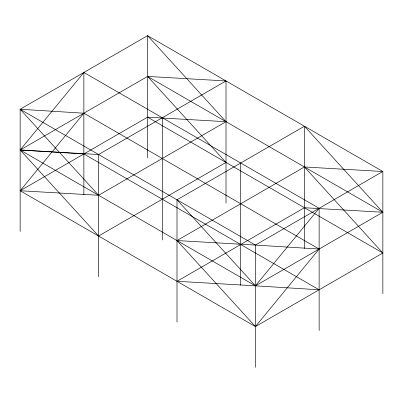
<?xml version="1.0" encoding="UTF-8"?>
<svg xmlns="http://www.w3.org/2000/svg" width="403" height="403" viewBox="0 0 403 403"><rect width="100%" height="100%" fill="white"/><g stroke="black" fill="none" stroke-linecap="round" stroke-linejoin="round"><path stroke-width="0.6" d="M319.131 330.541L319.131 208.291L83.869 72.459L20.15 149.997L98.574 236.022L226.007 162.449L147.584 76.424L20.15 149.997L255.416 285.828L319.131 289.787L83.869 153.961L20.15 149.997L98.574 154.525L226.007 80.953L226.007 203.198M83.869 113.213L20.15 190.745L255.416 326.576L382.85 253.003L304.426 166.978L176.993 240.551L255.416 326.576L319.131 249.039L83.869 113.213L20.15 109.248L20.15 231.498M319.131 208.291L255.416 285.828L176.993 281.299L304.426 207.726L382.85 212.255L304.426 126.23L176.993 199.802L176.993 322.047M147.584 157.921L147.584 35.676L226.007 121.701L98.574 195.274L20.15 109.248L147.584 35.676L382.85 171.502L382.85 293.752M226.007 121.701L147.584 117.172L20.15 190.745L98.574 195.274M176.993 240.551L255.416 245.079L382.85 171.502L304.426 166.978M226.007 80.953L147.584 76.424L382.85 212.255L255.416 285.828L176.993 199.802M20.15 109.248L255.416 245.079L319.131 249.039M147.584 117.172L382.85 253.003M304.426 126.23L304.426 248.475M255.416 245.079L255.416 367.324M240.712 163.014L240.712 285.264M162.288 117.736L162.288 239.987M98.574 154.525L98.574 276.77M83.869 72.459L83.869 194.709"/></g></svg>
